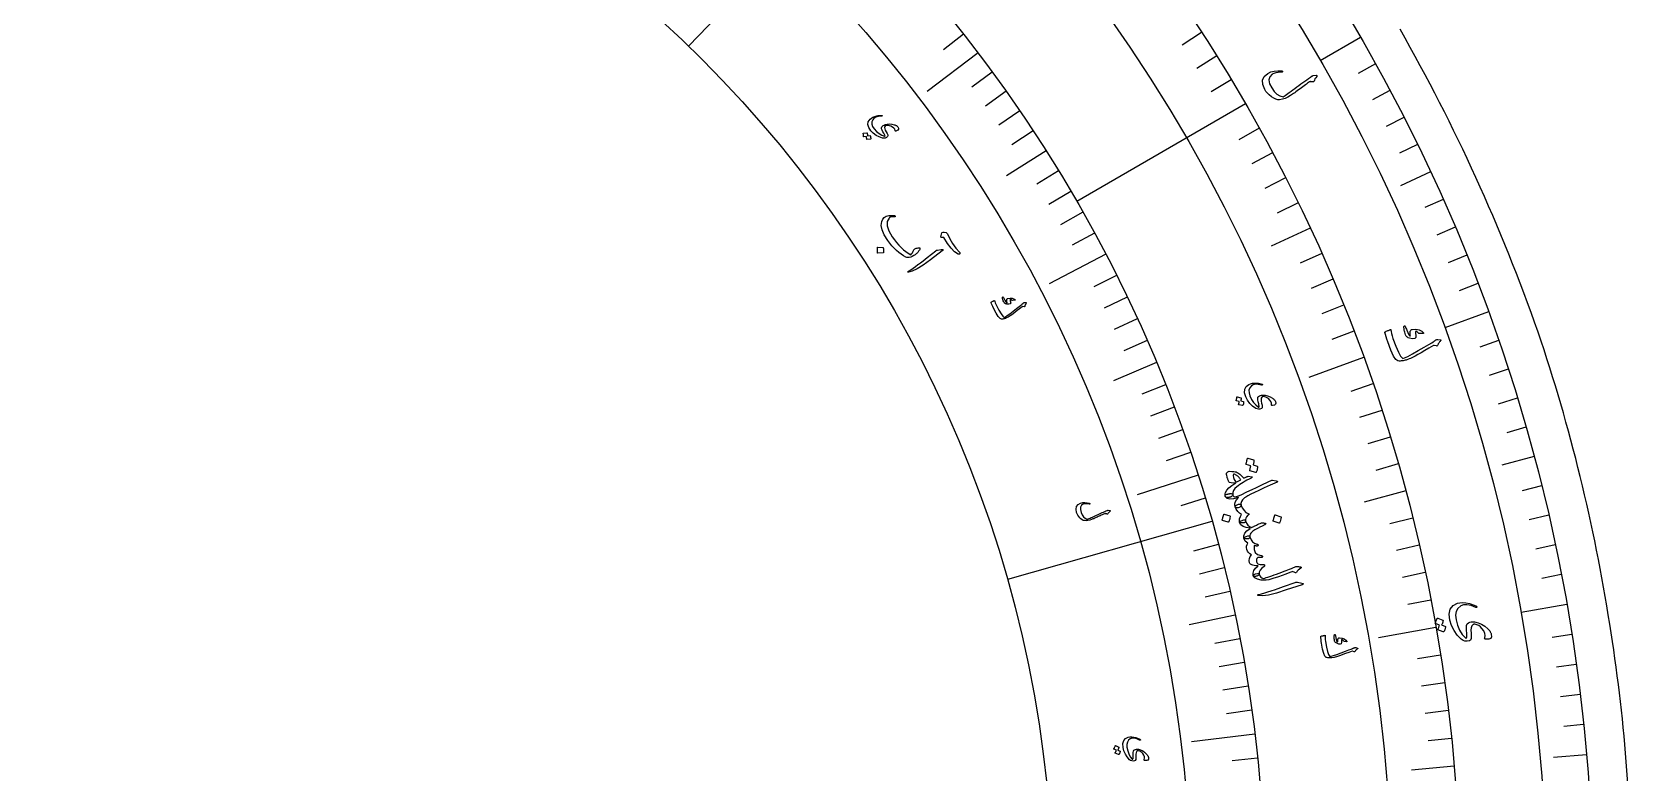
# Model space of a CAD drawing. Header units: millimetres. Extents: x -68 to 68, y -68 to 78.
# Drawn here: x 6.7 to 67.6, y 5.1 to 33.3 of the extents above; entities that cross this region are included whole.
import ezdxf

# ---------------------------------------------------------------- set-up
doc = ezdxf.new("R2010")
doc.units = ezdxf.units.MM
for name, color, linetype in [('CUT_OUTER', 1, 'Continuous'), ('ENGRAVE', 7, 'Continuous'), ('ENGRAVE_FINE', 8, 'Continuous'), ('TEXT', 5, 'Continuous')]:
    doc.layers.add(name, color=color, linetype=linetype)

msp = doc.modelspace()

# ---------------------------------------------------------------- linework, layer by layer
at = {"layer": 'CUT_OUTER'}
for centre, radius, start, end in [((-2.4965, -1.5268), 70.536, 19.361312, 29.6703), ((1.6702, 0.6512), 65.8863, 8.800875, 18.775697), ((5.7894, 0.7518), 61.8025, 359.502762, 9.293012)]:
    msp.add_arc(centre, radius, start, end, dxfattribs=at)
at = {"layer": 'ENGRAVE'}
for points in [[(37.3107, 38.5691), (31.6789, 32.7473)], [(57.2876, 33.075), (55.7531, 32.1891)], [(42.7118, 32.4864), (40.7776, 31.0154)], [(52.9033, 30.5437), (46.4731, 26.8313)], [(45.3033, 28.7625), (43.7988, 27.8073)], [(59.9523, 27.9562), (58.8052, 27.4213)], [(55.3641, 25.8167), (53.8836, 25.1263)], [(47.5762, 24.8228), (45.4218, 23.6987)], [(62.1607, 22.6246), (60.4956, 22.0186)], [(57.4035, 20.8932), (55.3103, 20.1313)], [(49.5119, 20.6938), (47.8677, 20.0066)], [(63.896, 17.1209), (62.6735, 16.7933)], [(51.0939, 16.4036), (48.7802, 15.6608)], [(59.006, 15.8106), (57.4282, 15.3878)], [(51.6243, 14.649), (43.832, 12.4379)], [(52.5052, 11.0845), (50.7616, 10.7165)], [(65.145, 11.4868), (63.4001, 11.1791)], [(60.1594, 10.6077), (57.9658, 10.2209)], [(53.2617, 6.5463), (50.8499, 6.2498)], [(65.8983, 5.7654), (64.6375, 5.655)], [(60.855, 5.3241), (59.2278, 5.1818)]]:
    msp.add_lwpolyline(points, dxfattribs=at)
for radius in [66.15, 66.15, 64.3781, 61.0875, 61.0875, 58.4888, 53.6625, 53.6625, 50.8275, 45.5625, 45.5625]:
    msp.add_circle((0, 0), radius, dxfattribs=at)
at = {"layer": 'ENGRAVE_FINE'}
for points in [[(42.157, 33.2032), (41.3934, 32.6018)], [(51.2323, 33.2706), (50.485, 32.7854)], [(51.8051, 32.3714), (51.0495, 31.8993)], [(43.2546, 31.7601), (42.4711, 31.1848)], [(57.8561, 32.0702), (57.1919, 31.702)], [(52.3622, 31.4624), (51.5985, 31.0035)], [(43.7853, 31.0243), (42.9922, 30.4624)], [(58.407, 31.0555), (57.7365, 30.699)], [(44.3038, 30.2794), (43.5013, 29.7309)], [(58.9401, 30.0315), (58.2635, 29.6867)], [(44.8098, 29.5253), (43.9982, 28.9905)], [(53.4283, 29.6158), (52.649, 29.1838)], [(53.9371, 28.6788), (53.1504, 28.2605)], [(59.4552, 28.9983), (58.7727, 28.6654)], [(45.7839, 27.991), (44.9547, 27.484)], [(54.4294, 27.7331), (53.6355, 27.3286)], [(46.2517, 27.211), (45.414, 26.7182)], [(60.431, 26.9056), (59.7373, 26.5968)], [(46.7065, 26.4229), (45.8605, 25.9443)], [(54.9051, 26.779), (54.1043, 26.3884)], [(47.148, 25.6267), (46.294, 25.1626)], [(60.8914, 25.8469), (60.1924, 25.5502)], [(55.8062, 24.8465), (54.9922, 24.4841)], [(61.3332, 24.7802), (60.6291, 24.4958)], [(47.9909, 24.0113), (47.1216, 23.5764)], [(56.2313, 23.8688), (55.4112, 23.5206)], [(48.3919, 23.1924), (47.5154, 22.7723)], [(61.7563, 23.706), (61.0474, 23.4339)], [(56.6393, 22.8838), (55.8132, 22.55)], [(48.7792, 22.3664), (47.8956, 21.9612)], [(49.1526, 21.5334), (48.2623, 21.1434)], [(57.0301, 21.8918), (56.1983, 21.5725)], [(62.5461, 21.5363), (61.8281, 21.2891)], [(62.9124, 20.4415), (62.1902, 20.2068)], [(49.8571, 19.8478), (48.954, 19.4883)], [(57.7594, 19.8881), (56.9169, 19.5981)], [(50.188, 18.9955), (49.2789, 18.6514)], [(63.2596, 19.3404), (62.5334, 19.1184)], [(58.0977, 18.8771), (57.2503, 18.6017)], [(50.5045, 18.1372), (49.5897, 17.8087)], [(58.4183, 17.8603), (57.5662, 17.5998)], [(63.5875, 18.2334), (62.8575, 18.0241)], [(50.8065, 17.2732), (49.8862, 16.9603)], [(58.7211, 16.838), (57.8646, 16.5924)], [(64.1851, 16.0031), (63.4482, 15.8194)], [(51.3665, 15.5289), (50.4361, 15.2476)], [(59.2729, 14.7784), (58.4084, 14.5629)], [(64.4546, 14.8805), (63.7147, 14.7097)], [(51.8672, 13.7644), (50.9277, 13.5151)], [(59.5218, 13.7417), (58.6537, 13.5413)], [(64.7045, 13.7534), (63.9617, 13.5955)], [(52.095, 12.8753), (51.1514, 12.6421)], [(59.7526, 12.7008), (58.8811, 12.5156)], [(64.9346, 12.622), (64.1892, 12.4771)], [(52.3077, 11.9819), (51.3603, 11.7649)], [(59.9652, 11.656), (59.0905, 11.486)], [(52.6874, 10.1834), (51.7331, 9.9989)], [(65.3356, 10.3481), (64.5856, 10.2293)], [(52.8542, 9.2787), (51.8969, 9.1106)], [(60.3354, 9.5562), (59.4554, 9.4168)], [(65.5062, 9.2063), (64.7542, 9.1006)], [(53.0056, 8.3708), (52.0455, 8.2192)], [(60.493, 8.5017), (59.6107, 8.3777)], [(65.6569, 8.0617), (64.9032, 7.9691)], [(53.1415, 7.4599), (52.1789, 7.3248)], [(60.6322, 7.4447), (59.7478, 7.3361)], [(65.7876, 6.9146), (65.0324, 6.8352)], [(60.7529, 6.3854), (59.8667, 6.2922)], [(53.3663, 5.6302), (52.3997, 5.5282)]]:
    msp.add_lwpolyline(points, dxfattribs=at)
at = {"layer": 'TEXT'}
for points in [[(55.5972, 31.6344), (55.6058, 31.6343), (55.6133, 31.6321), (55.6194, 31.6277), (55.6244, 31.6212), (55.6272, 31.6135), (55.627, 31.6055), (55.6238, 31.5972), (55.6176, 31.5887), (55.5804, 31.5409), (55.5506, 31.4955), (55.5281, 31.4526), (55.513, 31.4121), (55.5067, 31.3991), (55.4959, 31.3903), (55.4806, 31.3858), (55.4609, 31.3855), (55.4506, 31.3866), (55.4407, 31.3876), (55.4313, 31.3885), (55.4223, 31.3893), (55.4138, 31.39), (55.406, 31.3908), (55.3989, 31.3915), (55.3925, 31.3924), (55.3811, 31.3934), (55.369, 31.3919), (55.3562, 31.3878), (55.3427, 31.3813), (55.3075, 31.3579), (55.2694, 31.3319), (55.2285, 31.3032), (55.1847, 31.2718), (55.138, 31.2378), (55.0882, 31.2015), (55.0355, 31.1628), (54.9797, 31.1216), (54.9245, 31.0797), (54.8724, 31.0408), (54.8233, 31.0048), (54.7772, 30.9718), (54.7342, 30.9416), (54.6941, 30.9139), (54.6569, 30.8888), (54.6226, 30.8662), (54.5187, 30.8038), (54.4139, 30.7559), (54.3083, 30.7226), (54.2018, 30.7036), (54.1325, 30.7046), (54.0577, 30.7243), (53.9774, 30.7627), (53.8916, 30.8198), (53.8089, 30.8873), (53.7388, 30.955), (53.6814, 31.023), (53.6368, 31.0913), (53.5586, 31.282), (53.5518, 31.4475), (53.6166, 31.5881), (53.7532, 31.7039), (53.8719, 31.7615), (54.0004, 31.7972), (54.1386, 31.8109), (54.2866, 31.8022), (54.296, 31.8004), (54.3031, 31.797), (54.308, 31.7919), (54.3108, 31.7851), (54.3121, 31.7771), (54.3118, 31.7701), (54.3097, 31.7643), (54.3059, 31.7596), (54.2995, 31.754), (54.2923, 31.7502), (54.2845, 31.7482), (54.2761, 31.7478), (54.1537, 31.7412), (54.0541, 31.7276), (53.9772, 31.707), (53.9231, 31.6796), (53.8313, 31.5787), (53.797, 31.4571), (53.8202, 31.3148), (53.9005, 31.1517), (53.9976, 31.0189), (54.1026, 30.9187), (54.2157, 30.8513), (54.3369, 30.8165), (54.373, 30.8392), (54.4147, 30.8666), (54.4619, 30.8987), (54.5147, 30.9356), (54.5731, 30.9774), (54.6371, 31.0244), (54.7068, 31.0765), (54.7821, 31.1339), (54.8603, 31.1921), (54.9375, 31.2491), (55.0136, 31.3048), (55.0887, 31.3593), (55.1629, 31.4124), (55.2362, 31.4639), (55.3086, 31.5138), (55.3801, 31.5623), (55.4472, 31.612), (55.4556, 31.6162), (55.464, 31.6194), (55.4723, 31.6215), (55.4805, 31.6224)], [(39.5556, 29.5307), (39.5391, 29.5802), (39.5065, 29.6248), (39.4578, 29.6645), (39.393, 29.6991), (39.3439, 29.7151), (39.2946, 29.722), (39.2449, 29.7197), (39.195, 29.7083), (39.1863, 29.7043), (39.1784, 29.6986), (39.1714, 29.6911), (39.1653, 29.6819), (39.1539, 29.643), (39.1587, 29.5958), (39.1797, 29.5405), (39.2168, 29.4769), (39.254, 29.4146), (39.2742, 29.3642), (39.2775, 29.3259), (39.2639, 29.2997), (39.2202, 29.2653), (39.1739, 29.2444), (39.1253, 29.2369), (39.0741, 29.243), (38.9447, 29.2864), (38.8271, 29.3476), (38.7213, 29.4266), (38.627, 29.5234), (38.546, 29.6459), (38.5144, 29.7599), (38.5322, 29.8658), (38.5997, 29.9635), (38.6474, 30.0032), (38.7062, 30.0375), (38.7759, 30.0664), (38.8566, 30.0898), (38.8804, 30.0945), (38.9038, 30.0986), (38.9267, 30.1019), (38.9492, 30.1046), (38.9715, 30.1065), (38.9935, 30.1077), (39.0154, 30.1082), (39.0372, 30.1079), (39.0472, 30.1065), (39.0534, 30.1031), (39.0559, 30.0977), (39.0545, 30.0904), (39.0508, 30.084), (39.0457, 30.0793), (39.0394, 30.0763), (39.0318, 30.0749), (38.9136, 30.0628), (38.8189, 30.0365), (38.7476, 29.996), (38.6997, 29.9414), (38.6675, 29.8603), (38.6654, 29.7763), (38.6933, 29.6893), (38.7512, 29.5993), (38.8428, 29.4972), (38.9397, 29.4161), (39.0421, 29.356), (39.1502, 29.3169), (39.1579, 29.3155), (39.1635, 29.3169), (39.1669, 29.3212), (39.1682, 29.3285), (39.1639, 29.3507), (39.1494, 29.384), (39.1246, 29.4284), (39.0896, 29.4837), (39.0561, 29.5417), (39.0378, 29.5915), (39.0347, 29.633), (39.0468, 29.6665), (39.0694, 29.6949), (39.0973, 29.7191), (39.1304, 29.7393), (39.1688, 29.7553), (39.2525, 29.7761), (39.3391, 29.7825), (39.4287, 29.7744), (39.5213, 29.7517), (39.5445, 29.7446), (39.5658, 29.7369), (39.5853, 29.7284), (39.6029, 29.7192), (39.6187, 29.7094), (39.6326, 29.6993), (39.6447, 29.6887), (39.655, 29.6777), (39.6857, 29.6276), (39.6867, 29.5836), (39.6582, 29.5459), (39.6001, 29.5143), (39.5817, 29.5094), (39.5682, 29.5105), (39.5595, 29.5176), (39.5556, 29.5307)], [(38.5978, 29.3404), (38.6005, 29.3401), (38.603, 29.3387), (38.6053, 29.3362), (38.6075, 29.3327), (38.612, 29.3175), (38.6157, 29.3024), (38.6187, 29.2873), (38.6209, 29.2722), (38.6224, 29.257), (38.6231, 29.2416), (38.623, 29.2259), (38.6221, 29.21), (38.621, 29.2062), (38.619, 29.2034), (38.616, 29.2015), (38.612, 29.2005), (38.4763, 29.1879), (38.4739, 29.1886), (38.4721, 29.1909), (38.471, 29.1948), (38.4706, 29.2005), (38.4708, 29.2048), (38.4707, 29.2114), (38.4701, 29.2202), (38.4692, 29.2313), (38.4678, 29.2449), (38.466, 29.2609), (38.4639, 29.2795), (38.4614, 29.3007), (38.3554, 29.2914), (38.3516, 29.2918), (38.3491, 29.294), (38.3477, 29.2982), (38.3476, 29.3042), (38.3474, 29.3093), (38.347, 29.3174), (38.3464, 29.3283), (38.3454, 29.3421), (38.3441, 29.3588), (38.3423, 29.3788), (38.34, 29.4018), (38.3371, 29.4281), (38.3375, 29.4313), (38.3387, 29.4335), (38.3407, 29.4347), (38.3435, 29.4348), (38.4765, 29.4442), (38.4791, 29.4439), (38.4816, 29.4425), (38.484, 29.44), (38.4862, 29.4365), (38.4905, 29.424), (38.4941, 29.4114), (38.4969, 29.3987), (38.499, 29.3859), (38.5004, 29.373), (38.5011, 29.3602), (38.5013, 29.3473), (38.5008, 29.3345)], [(40.4972, 25.0294), (40.489, 25.0061), (40.4783, 24.9828), (40.4653, 24.9596), (40.4498, 24.9365), (40.4321, 24.9135), (40.4122, 24.8907), (40.3902, 24.8681), (40.3661, 24.8458), (40.3152, 24.8047), (40.2615, 24.7693), (40.2049, 24.7395), (40.1456, 24.7154), (40.0893, 24.6995), (40.0398, 24.6931), (39.9972, 24.6963), (39.9615, 24.709), (39.8697, 24.7625), (39.7794, 24.8235), (39.6906, 24.8918), (39.6033, 24.9676), (39.5176, 25.051), (39.4338, 25.1421), (39.3518, 25.2409), (39.2715, 25.3475), (39.1378, 25.5581), (39.0549, 25.7486), (39.0229, 25.9195), (39.0424, 26.0714), (39.0812, 26.1545), (39.1391, 26.2197), (39.2163, 26.267), (39.3129, 26.2961), (39.3357, 26.2994), (39.3598, 26.3016), (39.385, 26.3027), (39.4116, 26.3027), (39.4393, 26.3017), (39.4683, 26.2995), (39.4986, 26.2963), (39.53, 26.2919), (39.5395, 26.2898), (39.547, 26.286), (39.5526, 26.2805), (39.5561, 26.2733), (39.5574, 26.2678), (39.5568, 26.262), (39.5542, 26.256), (39.5498, 26.2498), (39.5449, 26.245), (39.5392, 26.2421), (39.5325, 26.2409), (39.525, 26.2416), (39.4947, 26.2452), (39.4648, 26.2465), (39.4354, 26.2457), (39.4063, 26.2427), (39.3805, 26.2367), (39.3579, 26.2277), (39.3384, 26.2155), (39.3219, 26.2002), (39.2538, 26.0691), (39.2521, 25.9073), (39.3164, 25.7145), (39.4462, 25.49), (39.5278, 25.3733), (39.611, 25.2655), (39.6957, 25.1665), (39.7821, 25.0763), (39.8702, 24.9948), (39.9602, 24.9219), (40.0522, 24.8575), (40.1461, 24.8017), (40.1813, 24.8345), (40.2145, 24.8803), (40.2457, 24.939), (40.2748, 25.0108), (40.2791, 25.0152), (40.2888, 25.0208), (40.3037, 25.0277), (40.3238, 25.0358), (40.3262, 25.0361), (40.3281, 25.0365), (40.3297, 25.0369), (40.3309, 25.0375), (40.3596, 25.0465), (40.393, 25.0544), (40.4312, 25.0611), (40.4742, 25.0667), (40.4886, 25.0663), (40.4972, 25.0599), (40.5001, 25.0476), (40.4972, 25.0294)], [(42.0058, 24.8993), (42.0173, 24.8834), (42.0224, 24.8679), (42.021, 24.8526), (42.0131, 24.8376), (42.0009, 24.8258), (41.9869, 24.8201), (41.9709, 24.8204), (41.953, 24.8268), (41.8186, 24.918), (41.6827, 25.0536), (41.5448, 25.2334), (41.4045, 25.4573), (41.3814, 25.4555), (41.3603, 25.4549), (41.3411, 25.4556), (41.3239, 25.4574), (41.3113, 25.4604), (41.3029, 25.4652), (41.2988, 25.472), (41.2988, 25.4806), (41.3339, 25.6324), (41.3463, 25.6493), (41.3776, 25.6574), (41.4278, 25.6568), (41.4969, 25.6473), (41.5105, 25.6415), (41.5228, 25.6313), (41.5338, 25.6169), (41.5433, 25.5981), (41.6338, 25.4071), (41.7409, 25.2272), (41.8649, 25.0579), (42.0058, 24.8993)], [(39.0888, 25.0822), (39.0927, 25.0814), (39.0963, 25.079), (39.0995, 25.075), (39.1023, 25.0695), (39.1108, 25.023), (39.1144, 24.9764), (39.1133, 24.9298), (39.1073, 24.8833), (39.1054, 24.8779), (39.1023, 24.8741), (39.0982, 24.872), (39.0931, 24.8716), (38.89, 24.8669), (38.8844, 24.868), (38.8808, 24.8717), (38.8793, 24.878), (38.8798, 24.887), (38.8803, 24.8948), (38.8807, 24.9068), (38.8811, 24.9232), (38.8814, 24.9438), (38.8816, 24.969), (38.8813, 24.999), (38.8807, 25.0337), (38.8797, 25.0733), (38.8802, 25.0789), (38.8819, 25.0826), (38.8847, 25.0845), (38.8888, 25.0845)], [(41.3136, 25.0004), (41.3614, 25.0031), (41.3834, 24.9954), (41.3797, 24.9772), (41.3502, 24.9486), (40.8981, 24.6137), (40.6197, 24.4095), (40.3879, 24.262), (40.2029, 24.171), (40.0648, 24.136), (40.0514, 24.1367), (40.0428, 24.1393), (40.0391, 24.1438), (40.0402, 24.1503), (40.0439, 24.1572), (40.0499, 24.1641), (40.0582, 24.1711), (40.0688, 24.1781), (40.1536, 24.2293), (40.2411, 24.2875), (40.3315, 24.3527), (40.4246, 24.4249), (40.4492, 24.4433), (40.5152, 24.4937), (40.6226, 24.5763), (40.7713, 24.691), (41.0987, 24.9492), (41.1169, 24.9617), (41.1348, 24.9712), (41.1525, 24.9778), (41.1699, 24.9816)], [(44.124, 23.0869), (44.125, 23.0841), (44.1251, 23.0814), (44.1244, 23.0786), (44.1229, 23.0758), (44.121, 23.0742), (44.1188, 23.0729), (44.1163, 23.0718), (44.1134, 23.0709), (44.0268, 23.0621), (44.0178, 23.0618), (44.0103, 23.0625), (44.0044, 23.0643), (44.0001, 23.0672), (43.9863, 23.0818), (43.9723, 23.093), (43.9582, 23.1009), (43.9439, 23.1054), (43.938, 23.1047), (43.9341, 23.0994), (43.9322, 23.0895), (43.9323, 23.075), (43.9337, 23.066), (43.9353, 23.0569), (43.9373, 23.0476), (43.9396, 23.0381), (43.9422, 23.0284), (43.9453, 23.0183), (43.9487, 23.0079), (43.9525, 22.9971), (43.9563, 22.9551), (43.9327, 22.9288), (43.8819, 22.918), (43.8038, 22.9228), (43.7785, 22.9283), (43.7572, 22.9355), (43.7399, 22.9444), (43.7268, 22.955), (43.7157, 22.9684), (43.7035, 22.9886), (43.6901, 23.0154), (43.6755, 23.049), (43.6684, 23.0664), (43.6623, 23.0831), (43.6571, 23.0993), (43.6528, 23.1149), (43.6492, 23.1298), (43.6461, 23.1438), (43.6434, 23.157), (43.6412, 23.1693), (43.6413, 23.1778), (43.643, 23.1846), (43.6461, 23.1898), (43.6508, 23.1935), (43.6565, 23.1955), (43.6616, 23.195), (43.6662, 23.1919), (43.6701, 23.1864), (43.6813, 23.1682), (43.6938, 23.1474), (43.7074, 23.124), (43.7221, 23.0979), (43.7497, 23.0492), (43.7729, 23.0121), (43.792, 22.9867), (43.8069, 22.9728), (43.8097, 22.9715), (43.8124, 22.9714), (43.8151, 22.9726), (43.8178, 22.9751), (43.8191, 22.9773), (43.8197, 22.9804), (43.8196, 22.9845), (43.8188, 22.9895), (43.8076, 23.0338), (43.8037, 23.0527), (43.8023, 23.07), (43.8036, 23.0856), (43.8074, 23.0996), (43.8135, 23.1129), (43.8217, 23.1231), (43.8319, 23.1304), (43.8441, 23.1345), (43.9334, 23.1499), (44.0098, 23.1471), (44.0733, 23.1261), (44.124, 23.0869)], [(44.5487, 22.9569), (44.5382, 22.9417), (44.5286, 22.9265), (44.5199, 22.9114), (44.5122, 22.8963), (44.5055, 22.8811), (44.4997, 22.8659), (44.4951, 22.8505), (44.4914, 22.835), (44.4883, 22.8283), (44.483, 22.8238), (44.4755, 22.8217), (44.4656, 22.8218), (44.4122, 22.8257), (44.4066, 22.8259), (44.402, 22.8257), (44.3984, 22.8251), (44.3958, 22.8242), (44.2975, 22.7452), (44.2082, 22.6746), (44.1279, 22.6124), (44.0568, 22.5586), (43.9947, 22.5132), (43.9419, 22.4765), (43.8982, 22.4484), (43.8637, 22.4289), (43.7972, 22.3949), (43.7756, 22.3853), (43.7533, 22.3767), (43.7304, 22.369), (43.7069, 22.3623), (43.6827, 22.3567), (43.6579, 22.3522), (43.6324, 22.3488), (43.6062, 22.3466), (43.5532, 22.3708), (43.4854, 22.4491), (43.4024, 22.5812), (43.3037, 22.7672), (43.2751, 22.8264), (43.2501, 22.8819), (43.2287, 22.9338), (43.2108, 22.982), (43.2104, 22.9871), (43.2114, 22.9914), (43.2139, 22.995), (43.2179, 22.9979), (43.2379, 23.01), (43.2561, 23.021), (43.2726, 23.0307), (43.2875, 23.0392), (43.3007, 23.0465), (43.3126, 23.0528), (43.3231, 23.058), (43.3322, 23.0621), (43.3375, 23.0642), (43.3412, 23.0639), (43.3434, 23.0613), (43.3439, 23.0563), (43.3511, 23.0199), (43.3656, 22.9757), (43.3873, 22.9238), (43.4163, 22.8641), (43.5084, 22.6887), (43.5882, 22.5556), (43.6561, 22.4648), (43.7125, 22.4165), (43.7538, 22.4377), (43.8245, 22.4846), (43.9246, 22.5572), (44.0541, 22.6555), (44.1831, 22.7552), (44.2804, 22.8313), (44.346, 22.8834), (44.3799, 22.9117), (44.389, 22.9198), (44.3976, 22.9274), (44.4055, 22.9344), (44.4129, 22.9409), (44.4195, 22.9469), (44.4255, 22.9522), (44.4306, 22.957), (44.435, 22.9611), (44.445, 22.9693), (44.4556, 22.9752), (44.4667, 22.9788), (44.4784, 22.98), (44.5434, 22.9804), (44.548, 22.9801), (44.5515, 22.9789), (44.5539, 22.977), (44.5552, 22.9743), (44.5551, 22.9701), (44.554, 22.9658), (44.5518, 22.9614), (44.5487, 22.9569)], [(60.3348, 21.5259), (60.3149, 21.5039), (60.2964, 21.4818), (60.2795, 21.4595), (60.2641, 21.4372), (60.2502, 21.4146), (60.2379, 21.3915), (60.2273, 21.3681), (60.2182, 21.3443), (60.2119, 21.3341), (60.2025, 21.3282), (60.1901, 21.3264), (60.1745, 21.3288), (60.0906, 21.3465), (60.0817, 21.3479), (60.0743, 21.3486), (60.0685, 21.3485), (60.0643, 21.3477), (59.8916, 21.2431), (59.7349, 21.1501), (59.5944, 21.0685), (59.4701, 20.9983), (59.3621, 20.9397), (59.2704, 20.8927), (59.1952, 20.8575), (59.1363, 20.8338), (59.0236, 20.7941), (58.9872, 20.7835), (58.95, 20.7746), (58.9121, 20.7674), (58.8734, 20.7618), (58.8339, 20.758), (58.7936, 20.7562), (58.7524, 20.7563), (58.7104, 20.7584), (58.6316, 20.8079), (58.5407, 20.9462), (58.4371, 21.1731), (58.3199, 21.4882), (58.2869, 21.588), (58.2588, 21.6812), (58.2356, 21.7678), (58.2173, 21.8479), (58.2177, 21.856), (58.2203, 21.8626), (58.225, 21.8678), (58.2319, 21.8715), (58.2661, 21.8867), (58.2973, 21.9003), (58.3255, 21.9123), (58.3508, 21.9227), (58.3733, 21.9315), (58.3935, 21.939), (58.4112, 21.9451), (58.4265, 21.9498), (58.4353, 21.952), (58.4412, 21.9508), (58.444, 21.9462), (58.4439, 21.9382), (58.4478, 21.8789), (58.4615, 21.8059), (58.4852, 21.7191), (58.5188, 21.6185), (58.6279, 21.3212), (58.7263, 21.0933), (58.8148, 20.935), (58.8939, 20.8465), (58.9639, 20.8714), (59.086, 20.9306), (59.2602, 21.0244), (59.4865, 21.1528), (59.7122, 21.2836), (59.8826, 21.3836), (59.9976, 21.4525), (60.0574, 21.4903), (60.0736, 21.5012), (60.0887, 21.5114), (60.1028, 21.5209), (60.1159, 21.5297), (60.1277, 21.5377), (60.1382, 21.5449), (60.1474, 21.5514), (60.1553, 21.557), (60.1729, 21.5679), (60.1909, 21.5751), (60.2093, 21.5784), (60.2281, 21.5778), (60.3314, 21.5644), (60.3386, 21.5629), (60.3439, 21.5603), (60.3472, 21.5567), (60.3487, 21.5521), (60.3477, 21.5454), (60.345, 21.5388), (60.3407, 21.5323), (60.3348, 21.5259)], [(59.688, 21.8234), (59.689, 21.8189), (59.6887, 21.8145), (59.687, 21.8102), (59.6839, 21.8061), (59.6806, 21.804), (59.6769, 21.8023), (59.6726, 21.801), (59.6679, 21.8003), (59.5287, 21.8046), (59.5142, 21.8061), (59.5024, 21.8088), (59.4935, 21.8129), (59.4873, 21.8184), (59.4684, 21.8445), (59.4486, 21.8653), (59.4278, 21.8808), (59.406, 21.891), (59.3965, 21.8911), (59.3892, 21.8835), (59.3842, 21.8682), (59.3813, 21.8451), (59.3816, 21.8306), (59.3824, 21.8157), (59.3836, 21.8004), (59.3852, 21.7849), (59.3874, 21.7689), (59.3901, 21.7522), (59.3933, 21.735), (59.3971, 21.7171), (59.3943, 21.6495), (59.3515, 21.6126), (59.2686, 21.6063), (59.1457, 21.6304), (59.1067, 21.6445), (59.0744, 21.6604), (59.0489, 21.6781), (59.0302, 21.6977), (59.0155, 21.7213), (59.0003, 21.7559), (58.9847, 21.8013), (58.9685, 21.8577), (58.9608, 21.8867), (58.9545, 21.9146), (58.9496, 21.9414), (58.9461, 21.967), (58.9435, 21.9914), (58.9415, 22.0143), (58.9399, 22.0358), (58.9389, 22.0559), (58.9409, 22.0693), (58.945, 22.0798), (58.951, 22.0874), (58.9592, 22.0923), (58.9687, 22.0942), (58.9767, 22.0923), (58.9833, 22.0866), (58.9883, 22.077), (59.0024, 22.0458), (59.0179, 22.0101), (59.0346, 21.97), (59.0526, 21.9255), (59.0861, 21.8425), (59.1154, 21.7787), (59.1403, 21.7343), (59.161, 21.7092), (59.1651, 21.7064), (59.1695, 21.7057), (59.174, 21.7071), (59.1788, 21.7105), (59.1813, 21.7137), (59.1829, 21.7185), (59.1836, 21.725), (59.1834, 21.7331), (59.1749, 21.8058), (59.1726, 21.8367), (59.174, 21.8645), (59.1793, 21.889), (59.1883, 21.9103), (59.2007, 21.9302), (59.2158, 21.9448), (59.2335, 21.9541), (59.2538, 21.9582), (59.3986, 21.9639), (59.5193, 21.9433), (59.6158, 21.8965), (59.688, 21.8234)], [(53.891, 19.0975), (53.8899, 19.1549), (53.8702, 19.2124), (53.8319, 19.27), (53.7751, 19.3275), (53.7288, 19.3603), (53.6792, 19.3835), (53.6263, 19.3973), (53.5701, 19.4016), (53.5597, 19.4003), (53.5495, 19.3968), (53.5397, 19.3913), (53.5303, 19.3836), (53.5056, 19.3464), (53.4953, 19.2954), (53.4993, 19.2304), (53.5176, 19.1515), (53.5363, 19.0738), (53.5411, 19.0143), (53.5321, 18.973), (53.5093, 18.9499), (53.4521, 18.928), (53.3968, 18.9211), (53.3432, 18.9291), (53.2914, 18.9521), (53.1696, 19.04), (53.066, 19.1427), (52.9805, 19.2603), (52.9131, 19.3928), (52.868, 19.548), (52.872, 19.6782), (52.9253, 19.7836), (53.028, 19.8642), (53.0912, 19.8904), (53.1641, 19.9072), (53.2468, 19.9147), (53.3392, 19.9129), (53.3658, 19.9101), (53.3916, 19.9067), (53.4168, 19.9027), (53.4413, 19.8982), (53.4653, 19.8929), (53.4889, 19.887), (53.512, 19.8803), (53.5348, 19.8729), (53.5448, 19.8681), (53.5503, 19.8625), (53.5511, 19.8561), (53.5473, 19.8489), (53.5413, 19.8434), (53.5344, 19.8401), (53.5268, 19.839), (53.5184, 19.84), (53.3903, 19.866), (53.2821, 19.8692), (53.194, 19.85), (53.1259, 19.8083), (53.0656, 19.7336), (53.036, 19.6461), (53.0369, 19.5456), (53.0683, 19.432), (53.1312, 19.2948), (53.2066, 19.178), (53.2946, 19.0814), (53.3954, 19.005), (53.4031, 19.001), (53.4094, 19.0007), (53.4144, 19.0042), (53.4181, 19.0113), (53.4208, 19.0361), (53.4164, 19.0758), (53.4049, 19.1305), (53.3862, 19.2001), (53.3698, 19.272), (53.3668, 19.3302), (53.3771, 19.3749), (53.4008, 19.4061), (53.4338, 19.4285), (53.471, 19.4449), (53.5124, 19.4553), (53.558, 19.4596), (53.6526, 19.4542), (53.7457, 19.4326), (53.8372, 19.3949), (53.927, 19.3409), (53.9491, 19.3259), (53.969, 19.3108), (53.9867, 19.2955), (54.0022, 19.2801), (54.0156, 19.2647), (54.0269, 19.2495), (54.0362, 19.2345), (54.0434, 19.2196), (54.0593, 19.1569), (54.046, 19.1104), (54.0038, 19.0801), (53.9324, 19.0658), (53.9116, 19.0667), (53.8977, 19.0723), (53.8908, 19.0825), (53.891, 19.0975)], [(52.8227, 19.2101), (52.8254, 19.2088), (52.8276, 19.2066), (52.8292, 19.2032), (52.8304, 19.1988), (52.8301, 19.1814), (52.8291, 19.1642), (52.8273, 19.1474), (52.8247, 19.1308), (52.8213, 19.1144), (52.817, 19.0979), (52.8118, 19.0815), (52.8057, 19.0651), (52.8033, 19.0615), (52.8003, 19.0592), (52.7965, 19.0581), (52.7921, 19.0584), (52.6453, 19.0895), (52.643, 19.0909), (52.6419, 19.0939), (52.6421, 19.0985), (52.6434, 19.1046), (52.6451, 19.109), (52.6471, 19.116), (52.6494, 19.1254), (52.652, 19.1375), (52.655, 19.1521), (52.6584, 19.1696), (52.6622, 19.1898), (52.6665, 19.2129), (52.5521, 19.2377), (52.5482, 19.2394), (52.5463, 19.2426), (52.5462, 19.2474), (52.548, 19.2538), (52.5495, 19.2593), (52.5517, 19.2679), (52.5546, 19.2795), (52.5581, 19.2943), (52.5622, 19.3124), (52.5668, 19.3339), (52.5719, 19.3589), (52.5774, 19.3874), (52.5789, 19.3907), (52.5809, 19.3927), (52.5833, 19.3932), (52.5863, 19.3925), (52.7291, 19.3588), (52.7318, 19.3576), (52.7339, 19.3553), (52.7356, 19.352), (52.7368, 19.3476), (52.7373, 19.333), (52.7369, 19.3186), (52.7357, 19.3043), (52.7337, 19.2902), (52.731, 19.2762), (52.7276, 19.2624), (52.7235, 19.2489), (52.7189, 19.2355)], [(53.3489, 16.7515), (53.353, 16.7494), (53.3562, 16.7456), (53.3586, 16.7401), (53.3601, 16.733), (53.3587, 16.7055), (53.3562, 16.6785), (53.3524, 16.6519), (53.3475, 16.6259), (53.3412, 16.6001), (53.3336, 16.5745), (53.3246, 16.5489), (53.3142, 16.5235), (53.3103, 16.518), (53.3054, 16.5146), (53.2995, 16.5133), (53.2927, 16.5141), (53.0673, 16.5755), (53.0638, 16.578), (53.0623, 16.5829), (53.0628, 16.59), (53.0653, 16.5995), (53.0681, 16.6064), (53.0716, 16.6172), (53.0757, 16.632), (53.0804, 16.6508), (53.0859, 16.6737), (53.0921, 16.7011), (53.0992, 16.7328), (53.1071, 16.7689), (52.9314, 16.8174), (52.9255, 16.8203), (52.9227, 16.8256), (52.9228, 16.8331), (52.9259, 16.843), (52.9286, 16.8516), (52.9325, 16.865), (52.9376, 16.8832), (52.9438, 16.9063), (52.9511, 16.9345), (52.9594, 16.9682), (52.9686, 17.0073), (52.9788, 17.0519), (52.9812, 17.057), (52.9844, 17.0599), (52.9882, 17.0606), (52.9928, 17.0592), (53.2121, 16.9947), (53.2162, 16.9925), (53.2194, 16.9888), (53.2218, 16.9833), (53.2234, 16.9763), (53.2234, 16.9532), (53.2221, 16.9304), (53.2194, 16.9079), (53.2155, 16.8856), (53.2105, 16.8637), (53.2045, 16.8422), (53.1975, 16.8211), (53.1895, 16.8004)], [(52.5685, 15.9681), (52.4913, 15.8985), (52.4404, 15.8256), (52.4158, 15.7494), (52.4176, 15.6697), (52.4171, 15.6476), (52.4073, 15.6271), (52.3883, 15.6082), (52.36, 15.5909), (52.3443, 15.5839), (52.3282, 15.5774), (52.3115, 15.5714), (52.2944, 15.566), (52.2768, 15.5614), (52.2589, 15.5581), (52.2406, 15.556), (52.2219, 15.5551), (52.1906, 15.5558), (52.1664, 15.5599), (52.1493, 15.5675), (52.1392, 15.5785), (52.127, 15.6194), (52.1226, 15.6609), (52.1261, 15.7032), (52.1375, 15.7462), (52.189, 15.8384), (52.2719, 15.9303), (52.3863, 16.022), (52.5322, 16.1136), (52.4307, 16.1087), (52.3528, 16.1151), (52.2986, 16.1327), (52.268, 16.1616), (52.2587, 16.1795), (52.2497, 16.1986), (52.241, 16.2191), (52.2326, 16.2407), (52.2244, 16.2639), (52.2164, 16.2885), (52.2085, 16.3148), (52.2008, 16.3426), (52.1884, 16.3942), (52.1814, 16.4348), (52.1799, 16.4643), (52.1839, 16.4828), (52.2021, 16.5167), (52.224, 16.5406), (52.2498, 16.5547), (52.2794, 16.5589), (52.377, 16.5554), (52.4535, 16.5496), (52.5091, 16.5416), (52.5436, 16.5312), (52.5799, 16.5138), (52.6166, 16.4931), (52.6537, 16.4691), (52.6911, 16.4417), (52.7288, 16.411), (52.7669, 16.377), (52.8052, 16.3396), (52.8439, 16.2989), (52.9383, 16.3443), (52.9499, 16.3492), (52.9606, 16.3536), (52.9704, 16.3575), (52.9793, 16.3611), (52.9874, 16.3638), (52.9949, 16.3655), (53.0016, 16.3662), (53.0077, 16.3657), (53.1394, 16.3517), (53.158, 16.3463), (53.1606, 16.3357), (53.1472, 16.3198), (53.1178, 16.2986), (53.0371, 16.2581), (52.9598, 16.2172), (52.8861, 16.1758), (52.8159, 16.1341), (52.7491, 16.0922), (52.6856, 16.0506), (52.6254, 16.0093), (52.5685, 15.9681)], [(52.7228, 16.2344), (52.7121, 16.2504), (52.7006, 16.2669), (52.6882, 16.2837), (52.6751, 16.301), (52.6607, 16.3184), (52.6447, 16.3357), (52.627, 16.3527), (52.6077, 16.3696), (52.5885, 16.386), (52.5688, 16.4008), (52.5485, 16.4141), (52.5277, 16.4259), (52.5064, 16.436), (52.4846, 16.4443), (52.4624, 16.4507), (52.4398, 16.4553), (52.4319, 16.3911), (52.4425, 16.3229), (52.4715, 16.2507), (52.519, 16.1743), (52.5321, 16.1642), (52.5499, 16.1595), (52.5726, 16.1604), (52.5999, 16.1668)], [(52.3041, 15.7054), (52.3509, 15.7061), (52.3854, 15.7003), (52.4076, 15.6882), (52.4176, 15.6697), (52.4236, 15.6422), (52.4315, 15.6209), (52.4412, 15.6058), (52.4527, 15.597), (52.4972, 15.5891), (52.5587, 15.5976), (52.6372, 15.6226), (52.7329, 15.6641), (52.9539, 15.7695), (53.1507, 15.8634), (53.3232, 15.9456), (53.4715, 16.0162), (53.5954, 16.0752), (53.6951, 16.1228), (53.7706, 16.1588), (53.8217, 16.1832), (53.8561, 16.1977), (53.8854, 16.2078), (53.9095, 16.2137), (53.9284, 16.2153), (54.0742, 16.1982), (54.1103, 16.1854), (54.1272, 16.1725), (54.1249, 16.1593), (54.1034, 16.146), (53.8417, 16.0291), (53.6108, 15.9242), (53.4106, 15.8312), (53.2412, 15.7498), (53.1024, 15.6805), (52.9939, 15.6232), (52.9158, 15.5781), (52.868, 15.5449), (52.7946, 15.4733), (52.7474, 15.4038), (52.7266, 15.3364), (52.732, 15.271), (52.7335, 15.2503), (52.7256, 15.2303), (52.7085, 15.2109), (52.682, 15.1922), (52.6562, 15.1792), (52.6295, 15.171), (52.6016, 15.1675), (52.5728, 15.1687), (52.5477, 15.174), (52.5285, 15.182), (52.5153, 15.1927), (52.508, 15.2062), (52.4962, 15.2967), (52.5137, 15.3858), (52.5605, 15.4736), (52.6366, 15.5602), (52.4482, 15.5111), (52.3024, 15.4982), (52.1991, 15.5215), (52.1385, 15.5809), (52.1308, 15.5987), (52.127, 15.6149), (52.127, 15.6295), (52.1308, 15.6427), (52.1396, 15.6569), (52.1534, 15.6688), (52.1723, 15.6787), (52.1962, 15.6864), (52.2101, 15.6892), (52.2239, 15.692), (52.2375, 15.6948), (52.251, 15.6975), (52.2644, 15.7), (52.2777, 15.7022), (52.2909, 15.704), (52.3041, 15.7054)], [(47.7379, 15.0632), (47.7431, 15.062), (47.7474, 15.0597), (47.7505, 15.0562), (47.7527, 15.0516), (47.7534, 15.0466), (47.7522, 15.0417), (47.7492, 15.0371), (47.7443, 15.0327), (47.7153, 15.0084), (47.6911, 14.9847), (47.6717, 14.9615), (47.6572, 14.9388), (47.6516, 14.9317), (47.6439, 14.9277), (47.6339, 14.9269), (47.6218, 14.9293), (47.6157, 14.9313), (47.6098, 14.9332), (47.6041, 14.935), (47.5987, 14.9367), (47.5936, 14.9382), (47.589, 14.9397), (47.5848, 14.9411), (47.5809, 14.9424), (47.5741, 14.9445), (47.5665, 14.9452), (47.5582, 14.9444), (47.5491, 14.9421), (47.5245, 14.9325), (47.4978, 14.9216), (47.469, 14.9094), (47.4382, 14.896), (47.4052, 14.8814), (47.37, 14.8657), (47.3327, 14.8489), (47.2932, 14.8311), (47.254, 14.8127), (47.217, 14.7958), (47.1823, 14.7802), (47.1498, 14.7661), (47.1195, 14.7533), (47.0914, 14.7416), (47.0654, 14.7311), (47.0415, 14.7218), (46.9698, 14.6973), (46.8995, 14.6818), (46.8306, 14.6752), (46.7631, 14.6776), (46.7208, 14.6873), (46.6776, 14.7092), (46.6336, 14.7433), (46.5887, 14.7895), (46.547, 14.8417), (46.5131, 14.8925), (46.487, 14.9417), (46.4687, 14.9894), (46.4462, 15.1165), (46.4639, 15.2186), (46.5222, 15.2959), (46.621, 15.3485), (46.7012, 15.3678), (46.7844, 15.3725), (46.8706, 15.3625), (46.9598, 15.3376), (46.9653, 15.3352), (46.9692, 15.3322), (46.9715, 15.3284), (46.9723, 15.3239), (46.9721, 15.3188), (46.9709, 15.3146), (46.9689, 15.3113), (46.9659, 15.309), (46.9613, 15.3064), (46.9564, 15.3051), (46.9514, 15.3048), (46.9462, 15.3057), (46.8705, 15.3179), (46.8079, 15.3228), (46.7582, 15.3205), (46.7215, 15.311), (46.652, 15.2615), (46.615, 15.1918), (46.6103, 15.1018), (46.6378, 14.9914), (46.6796, 14.8973), (46.7306, 14.8222), (46.7908, 14.7661), (46.8604, 14.7289), (46.8854, 14.738), (46.9145, 14.7493), (46.9476, 14.7627), (46.9846, 14.7783), (47.0258, 14.7962), (47.0711, 14.8165), (47.1205, 14.8393), (47.1741, 14.8644), (47.2295, 14.8897), (47.2842, 14.9144), (47.338, 14.9384), (47.3911, 14.9618), (47.4433, 14.9845), (47.4949, 15.0063), (47.5457, 15.0274), (47.5958, 15.0475), (47.6433, 15.0691), (47.649, 15.0706), (47.6545, 15.0714), (47.6599, 15.0716), (47.665, 15.0711)], [(52.903, 14.668), (52.902, 14.6465), (52.8993, 14.6302), (52.8948, 14.6191), (52.8886, 14.6132), (52.8778, 14.6082), (52.8643, 14.6038), (52.8479, 14.5999), (52.8286, 14.5966), (52.7659, 14.5895), (52.7199, 14.5886), (52.6907, 14.594), (52.6782, 14.6057), (52.6692, 14.6752), (52.6791, 14.7499), (52.7079, 14.8301), (52.7555, 14.9158), (52.6765, 14.9623), (52.6089, 15.0266), (52.5525, 15.1087), (52.5073, 15.2086), (52.5064, 15.2206), (52.5108, 15.2317), (52.5204, 15.242), (52.5354, 15.2515), (52.6341, 15.3017), (52.6452, 15.3072), (52.658, 15.31), (52.6727, 15.3099), (52.6892, 15.307), (52.7028, 15.302), (52.7144, 15.2948), (52.7239, 15.2853), (52.7313, 15.2735), (52.7861, 15.1537), (52.8492, 15.0604), (52.9207, 14.9934), (53.0008, 14.9529), (53.0115, 14.9485), (53.02, 14.9422), (53.0264, 14.9339), (53.0306, 14.9237), (53.032, 14.9134), (53.0297, 14.9053), (53.0239, 14.8991), (53.0145, 14.8949), (53.0052, 14.892), (52.9974, 14.8888), (52.9909, 14.8853), (52.9859, 14.8815), (52.9473, 14.8256), (52.9206, 14.7713), (52.9058, 14.7188), (52.903, 14.668)], [(52.3068, 14.8553), (52.3108, 14.8531), (52.3138, 14.8493), (52.316, 14.844), (52.3173, 14.8371), (52.3112, 14.7837), (52.2999, 14.7319), (52.2834, 14.6817), (52.2617, 14.6331), (52.2578, 14.6279), (52.2533, 14.6248), (52.2482, 14.6238), (52.2425, 14.6251), (52.0205, 14.6869), (52.0148, 14.6899), (52.0122, 14.6951), (52.0126, 14.7025), (52.0161, 14.712), (52.0192, 14.7203), (52.0236, 14.7333), (52.0293, 14.7509), (52.0365, 14.7733), (52.0449, 14.8006), (52.0544, 14.8332), (52.0652, 14.8712), (52.077, 14.9144), (52.0794, 14.9204), (52.0824, 14.9239), (52.0862, 14.925), (52.0906, 14.9236)], [(53.5081, 14.5978), (53.5194, 14.6002), (53.5363, 14.6001), (53.559, 14.5975), (53.5875, 14.5924), (53.6148, 14.5862), (53.6369, 14.5808), (53.6537, 14.5764), (53.6652, 14.573), (53.6762, 14.5634), (53.6773, 14.5532), (53.6685, 14.5424), (53.6498, 14.5309), (53.6368, 14.5242), (53.6213, 14.5161), (53.6033, 14.5064), (53.583, 14.4952), (53.5602, 14.4829), (53.5351, 14.4698), (53.5078, 14.4559), (53.4781, 14.4412), (53.3554, 14.3763), (53.258, 14.3221), (53.1859, 14.2784), (53.1391, 14.2453), (53.1012, 14.2047), (53.0766, 14.1604), (53.0654, 14.1123), (53.0676, 14.0605), (53.0685, 14.0458), (53.0658, 14.032), (53.0594, 14.0194), (53.0494, 14.0077), (53.0353, 13.9966), (53.0183, 13.9888), (52.9984, 13.9842), (52.9756, 13.9829), (52.92, 13.9805), (52.8792, 13.9827), (52.8533, 13.9895), (52.8422, 14.0008), (52.8378, 14.1051), (52.876, 14.2034), (52.957, 14.2957), (53.0807, 14.3821), (53.0849, 14.3858), (53.0864, 14.3883), (53.0852, 14.3898), (53.0812, 14.3903), (52.9324, 14.4143), (52.8156, 14.4582), (52.7309, 14.522), (52.6782, 14.6057), (52.6763, 14.6163), (52.6792, 14.6266), (52.6868, 14.6366), (52.6993, 14.6462), (52.718, 14.6569), (52.7419, 14.6694), (52.771, 14.6837), (52.8054, 14.6997), (52.8401, 14.7108), (52.868, 14.7091), (52.8889, 14.6949), (52.903, 14.668), (52.9417, 14.5758), (52.9933, 14.5035), (53.0578, 14.451), (53.1353, 14.4183), (53.1437, 14.4196), (53.16, 14.4264), (53.1842, 14.4386), (53.2163, 14.4564), (53.2361, 14.4674), (53.2608, 14.4803), (53.2904, 14.495), (53.3248, 14.5115), (53.3639, 14.5299), (53.4075, 14.5505), (53.4556, 14.5731), (53.5081, 14.5978)], [(54.2493, 14.8247), (54.2533, 14.8223), (54.2564, 14.8184), (54.2586, 14.8128), (54.2598, 14.8056), (54.2536, 14.7507), (54.2422, 14.6975), (54.2256, 14.646), (54.2038, 14.5962), (54.1999, 14.5909), (54.1954, 14.5878), (54.1902, 14.5869), (54.1845, 14.5883), (53.9621, 14.6563), (53.9564, 14.6595), (53.9537, 14.6649), (53.9542, 14.6725), (53.9577, 14.6823), (53.9608, 14.6908), (53.9652, 14.7041), (53.971, 14.7222), (53.9782, 14.7451), (53.9867, 14.7732), (53.9963, 14.8067), (54.0071, 14.8456), (54.0191, 14.89), (54.0214, 14.8961), (54.0245, 14.8997), (54.0282, 14.9007), (54.0326, 14.8992)], [(53.3319, 13.7878), (53.3475, 13.7835), (53.3605, 13.7779), (53.3709, 13.7708), (53.3786, 13.7624), (53.3831, 13.7533), (53.384, 13.7438), (53.3813, 13.7341), (53.375, 13.7241), (53.3653, 13.7158), (53.3524, 13.7109), (53.3361, 13.7096), (53.3167, 13.7118), (53.3065, 13.7144), (53.296, 13.7168), (53.2852, 13.7189), (53.2742, 13.7209), (53.263, 13.7229), (53.2516, 13.7254), (53.2402, 13.7284), (53.2286, 13.7318), (53.2286, 13.5827), (53.2735, 13.4694), (53.3637, 13.3917), (53.4994, 13.3495), (53.5149, 13.3452), (53.5278, 13.3399), (53.5379, 13.3335), (53.5452, 13.3262), (53.5498, 13.317), (53.5512, 13.3076), (53.5492, 13.2981), (53.5439, 13.2885), (53.5356, 13.2802), (53.5246, 13.275), (53.5108, 13.2727), (53.4942, 13.2735), (53.4538, 13.2771), (53.4204, 13.2778), (53.3941, 13.2756), (53.3748, 13.2705), (53.3495, 13.255), (53.3319, 13.2312), (53.322, 13.199), (53.3198, 13.1584), (53.3249, 13.1161), (53.3361, 13.0814), (53.3535, 13.0541), (53.377, 13.0342), (53.4109, 13.0202), (53.4595, 13.0105), (53.5227, 13.0049), (53.6005, 13.0034), (53.61, 13.0028), (53.6178, 12.9983), (53.6237, 12.9901), (53.628, 12.9781), (53.6298, 12.9652), (53.6284, 12.9542), (53.624, 12.9451), (53.6164, 12.938), (53.5247, 12.864), (53.4622, 12.7892), (53.4288, 12.7135), (53.4245, 12.6369), (53.4218, 12.6205), (53.4107, 12.6052), (53.3915, 12.5909), (53.364, 12.5776), (53.3337, 12.5657), (53.3054, 12.5579), (53.2792, 12.5542), (53.255, 12.5546), (53.2321, 12.5577), (53.2149, 12.5636), (53.2034, 12.5721), (53.1976, 12.5833), (53.1905, 12.6826), (53.2177, 12.7756), (53.2792, 12.8626), (53.3751, 12.9435), (53.3801, 12.9475), (53.3813, 12.9509), (53.3786, 12.9538), (53.3721, 12.956), (53.2948, 12.9618), (53.2308, 12.9694), (53.18, 12.9788), (53.1424, 12.9902), (53.1138, 13.0055), (53.0906, 13.0245), (53.0729, 13.047), (53.0606, 13.0733), (53.0456, 13.1577), (53.0517, 13.2358), (53.079, 13.3077), (53.1274, 13.3734), (53.0639, 13.4121), (53.0133, 13.4599), (52.9757, 13.517), (52.9511, 13.5833), (52.9404, 13.6503), (52.944, 13.7121), (52.9619, 13.7687), (52.9942, 13.8201), (52.9385, 13.8583), (52.8947, 13.9011), (52.8626, 13.9486), (52.8422, 14.0008), (52.8471, 14.0249), (52.8741, 14.0498), (52.9234, 14.0757), (52.9948, 14.1026), (53.0179, 14.1059), (53.0377, 14.1), (53.0543, 14.0849), (53.0676, 14.0605), (53.1152, 13.9527), (53.175, 13.8713), (53.2472, 13.8163), (53.3319, 13.7878)], [(54.8709, 12.9382), (54.9162, 12.9305), (54.952, 12.9247), (54.9784, 12.9206), (54.9954, 12.9185), (55.0064, 12.9163), (55.0148, 12.9122), (55.0208, 12.906), (55.0242, 12.898), (55.0248, 12.8881), (55.0219, 12.879), (55.0155, 12.8709), (55.0056, 12.8636), (54.9565, 12.8295), (54.9138, 12.7925), (54.8773, 12.7526), (54.8472, 12.7098), (54.8372, 12.6975), (54.8241, 12.6915), (54.8079, 12.692), (54.7885, 12.6989), (54.6971, 12.7373), (54.663, 12.7253), (54.6295, 12.7134), (54.5967, 12.7017), (54.5644, 12.6902), (54.5328, 12.6788), (54.5019, 12.6675), (54.4715, 12.6564), (54.4418, 12.6455), (54.1667, 12.5445), (53.9501, 12.4718), (53.7922, 12.4272), (53.693, 12.4104), (53.5045, 12.4169), (53.3591, 12.4482), (53.2566, 12.5044), (53.197, 12.5858), (53.1964, 12.5883), (53.1958, 12.5908), (53.1952, 12.5933), (53.1946, 12.5958), (53.2053, 12.614), (53.2355, 12.6312), (53.2852, 12.6475), (53.3545, 12.6627), (53.3806, 12.6664), (53.4009, 12.6638), (53.4153, 12.6548), (53.4239, 12.6394), (53.4517, 12.5787), (53.4874, 12.5311), (53.5309, 12.4965), (53.5823, 12.475), (53.6346, 12.4895), (53.6938, 12.5073), (53.7599, 12.5286), (53.8328, 12.5533), (53.9122, 12.5813), (53.9979, 12.6123), (54.09, 12.6462), (54.1882, 12.6832), (54.285, 12.7188), (54.3719, 12.7512), (54.449, 12.7802), (54.5161, 12.8059), (54.5735, 12.828), (54.6211, 12.8461), (54.659, 12.8603), (54.6872, 12.8705), (54.8249, 12.9301), (54.8389, 12.9343), (54.8513, 12.937), (54.8619, 12.9383), (54.8709, 12.9382)], [(55.0433, 12.3037), (55.0956, 12.2894), (55.1165, 12.2731), (55.1059, 12.255), (55.0639, 12.2349), (54.4572, 12.0384), (54.0844, 11.9195), (53.7822, 11.8448), (53.5506, 11.8137), (53.3896, 11.8261), (53.3754, 11.8316), (53.3672, 11.8375), (53.3648, 11.8438), (53.3683, 11.8503), (53.3748, 11.8563), (53.3837, 11.8616), (53.3951, 11.8661), (53.4091, 11.8699), (53.5186, 11.8942), (53.6337, 11.9251), (53.7543, 11.9625), (53.8804, 12.0065), (53.9135, 12.0174), (54.0026, 12.0477), (54.1478, 12.0976), (54.3489, 12.1672), (54.7939, 12.3263), (54.8179, 12.3331), (54.8406, 12.3368), (54.8621, 12.3376), (54.8822, 12.3353)], [(60.5181, 10.6491), (60.5216, 10.6467), (60.5241, 10.6429), (60.5256, 10.6377), (60.5262, 10.6311), (60.5214, 10.6063), (60.5156, 10.5821), (60.5087, 10.5585), (60.5008, 10.5355), (60.4917, 10.5129), (60.4814, 10.4906), (60.4698, 10.4685), (60.4568, 10.4466), (60.4525, 10.4421), (60.4475, 10.4396), (60.4419, 10.439), (60.4356, 10.4405), (60.2334, 10.5216), (60.2305, 10.5243), (60.2297, 10.5288), (60.231, 10.5353), (60.2345, 10.5436), (60.238, 10.5495), (60.2427, 10.5589), (60.2484, 10.5718), (60.2551, 10.5883), (60.2631, 10.6085), (60.2724, 10.6325), (60.2831, 10.6604), (60.295, 10.6922), (60.1375, 10.7561), (60.1324, 10.7594), (60.1304, 10.7645), (60.1315, 10.7713), (60.1357, 10.7799), (60.1393, 10.7874), (60.1446, 10.7991), (60.1517, 10.815), (60.1604, 10.8352), (60.1709, 10.8599), (60.1829, 10.8895), (60.1965, 10.9239), (60.2116, 10.9631), (60.2146, 10.9674), (60.2179, 10.9697), (60.2215, 10.9699), (60.2256, 10.9681), (60.4216, 10.8847), (60.4252, 10.8823), (60.4277, 10.8785), (60.4293, 10.8733), (60.4298, 10.8667), (60.4268, 10.8458), (60.4227, 10.8253), (60.4174, 10.8052), (60.4109, 10.7856), (60.4034, 10.7663), (60.3951, 10.7476), (60.3859, 10.7292), (60.3758, 10.7114)], [(62.019, 10.2171), (62.0321, 10.2997), (62.0186, 10.3871), (61.9785, 10.4794), (61.9118, 10.5764), (61.8538, 10.6351), (61.7886, 10.6811), (61.7164, 10.7142), (61.637, 10.7346), (61.6217, 10.7354), (61.6063, 10.733), (61.5909, 10.7275), (61.5754, 10.719), (61.5306, 10.672), (61.5029, 10.6015), (61.4921, 10.5075), (61.4982, 10.3899), (61.5051, 10.274), (61.4968, 10.1877), (61.4733, 10.1309), (61.4347, 10.1037), (61.3472, 10.087), (61.2662, 10.0913), (61.1916, 10.1165), (61.1234, 10.1625), (60.9715, 10.3191), (60.8493, 10.4919), (60.7568, 10.6812), (60.6937, 10.8873), (60.6682, 11.1201), (60.7066, 11.305), (60.8093, 11.4425), (60.9766, 11.5324), (61.0736, 11.5541), (61.1823, 11.5602), (61.3026, 11.5504), (61.4346, 11.5248), (61.4719, 11.5143), (61.5082, 11.503), (61.5433, 11.491), (61.5773, 11.4784), (61.6103, 11.4649), (61.6426, 11.4505), (61.6741, 11.4351), (61.7049, 11.4189), (61.7181, 11.4095), (61.7245, 11.4001), (61.7241, 11.3907), (61.7168, 11.3813), (61.7068, 11.3749), (61.6962, 11.3719), (61.685, 11.3722), (61.6732, 11.3757), (61.4961, 11.4449), (61.3419, 11.4765), (61.2109, 11.4708), (61.1029, 11.4281), (60.9978, 11.3362), (60.9335, 11.2184), (60.9096, 11.0746), (60.926, 10.9045), (60.9813, 10.6927), (61.0596, 10.5067), (61.161, 10.3464), (61.2858, 10.2116), (61.2957, 10.2039), (61.3047, 10.2019), (61.3128, 10.2055), (61.3199, 10.2148), (61.3301, 10.2496), (61.334, 10.3075), (61.3315, 10.3886), (61.3224, 10.4929), (61.3173, 10.5998), (61.3278, 10.6839), (61.3539, 10.7452), (61.3957, 10.7838), (61.4486, 10.8076), (61.506, 10.8217), (61.5679, 10.8261), (61.6343, 10.8208), (61.7685, 10.789), (61.8963, 10.7345), (62.0178, 10.6571), (62.1328, 10.5568), (62.1606, 10.5296), (62.1852, 10.5028), (62.2067, 10.4764), (62.225, 10.4503), (62.2402, 10.4249), (62.2526, 10.4001), (62.262, 10.3762), (62.2685, 10.3529), (62.2752, 10.259), (62.2444, 10.1957), (62.176, 10.1631), (62.0703, 10.161), (62.0406, 10.1676), (62.0222, 10.1792), (62.015, 10.1957), (62.019, 10.2171)], [(57.1696, 9.7973), (57.1535, 9.7848), (57.1384, 9.7721), (57.1243, 9.7591), (57.1112, 9.7458), (57.0991, 9.7322), (57.0881, 9.7181), (57.0781, 9.7036), (57.0691, 9.6885), (57.0636, 9.6824), (57.0566, 9.6795), (57.0479, 9.6798), (57.0377, 9.6832), (56.983, 9.705), (56.9771, 9.707), (56.9722, 9.7083), (56.9683, 9.7089), (56.9653, 9.7088), (56.8359, 9.6585), (56.7189, 9.6141), (56.6141, 9.5754), (56.5216, 9.5426), (56.4415, 9.5156), (56.3739, 9.4946), (56.3188, 9.4796), (56.2761, 9.4705), (56.1951, 9.4569), (56.1692, 9.454), (56.143, 9.4523), (56.1164, 9.4519), (56.0896, 9.4527), (56.0624, 9.4548), (56.0349, 9.4583), (56.007, 9.4632), (55.9788, 9.4696), (55.9312, 9.5125), (55.886, 9.6171), (55.8428, 9.7833), (55.801, 10.0111), (55.7906, 10.0827), (55.7828, 10.1493), (55.7776, 10.2108), (55.7749, 10.2674), (55.7761, 10.2728), (55.7786, 10.277), (55.7825, 10.2799), (55.7876, 10.2816), (55.8126, 10.2877), (55.8353, 10.2931), (55.8559, 10.2978), (55.8742, 10.3018), (55.8905, 10.3051), (55.9051, 10.3077), (55.9178, 10.3097), (55.9288, 10.311), (55.935, 10.3114), (55.9388, 10.3099), (55.9402, 10.3064), (55.9391, 10.301), (55.9346, 10.2604), (55.9351, 10.2093), (55.9406, 10.1476), (55.9513, 10.0754), (55.9896, 9.8609), (56.0291, 9.6948), (56.0703, 9.577), (56.1134, 9.5076), (56.1637, 9.5162), (56.2534, 9.542), (56.3825, 9.5849), (56.551, 9.6451), (56.7193, 9.7069), (56.8465, 9.7544), (56.9326, 9.7874), (56.9776, 9.8058), (56.9898, 9.8113), (57.0013, 9.8164), (57.012, 9.8211), (57.0218, 9.8255), (57.0308, 9.8295), (57.0388, 9.8332), (57.0458, 9.8364), (57.0518, 9.8393), (57.065, 9.8446), (57.0781, 9.8473), (57.0909, 9.8474), (57.1036, 9.8448), (57.1719, 9.8237), (57.1766, 9.8218), (57.1798, 9.8194), (57.1817, 9.8166), (57.1822, 9.8133), (57.1807, 9.8089), (57.1781, 9.8048), (57.1744, 9.8009), (57.1696, 9.7973)], [(56.7673, 10.0742), (56.7674, 10.071), (56.7667, 10.068), (56.765, 10.0654), (56.7625, 10.063), (56.76, 10.0619), (56.7573, 10.0612), (56.7542, 10.0609), (56.7509, 10.0609), (56.6572, 10.0804), (56.6476, 10.0831), (56.64, 10.0864), (56.6344, 10.0902), (56.6308, 10.0946), (56.6212, 10.1145), (56.6103, 10.1309), (56.5981, 10.1439), (56.5846, 10.1534), (56.5782, 10.1546), (56.5723, 10.1503), (56.5671, 10.1406), (56.5623, 10.1253), (56.5608, 10.1155), (56.5595, 10.1053), (56.5585, 10.0949), (56.5578, 10.0842), (56.5573, 10.0731), (56.5571, 10.0615), (56.5572, 10.0495), (56.5576, 10.037), (56.5477, 9.9917), (56.5143, 9.9718), (56.4574, 9.9774), (56.3771, 10.0084), (56.3524, 10.0226), (56.3324, 10.0372), (56.3173, 10.0522), (56.3069, 10.0677), (56.2998, 10.0854), (56.2937, 10.1106), (56.2886, 10.1432), (56.2844, 10.1833), (56.2828, 10.2038), (56.2819, 10.2234), (56.2818, 10.2421), (56.2825, 10.2599), (56.2837, 10.2767), (56.285, 10.2924), (56.2866, 10.3071), (56.2884, 10.3208), (56.2913, 10.3296), (56.2953, 10.3362), (56.3004, 10.3407), (56.3065, 10.343), (56.3131, 10.3431), (56.3184, 10.3409), (56.3221, 10.3362), (56.3243, 10.3291), (56.3301, 10.3063), (56.3362, 10.2804), (56.3427, 10.2513), (56.3495, 10.219), (56.3622, 10.1588), (56.3743, 10.1122), (56.3859, 10.0792), (56.3969, 10.0598), (56.3994, 10.0574), (56.4022, 10.0564), (56.4054, 10.0568), (56.4091, 10.0585), (56.4112, 10.0604), (56.4129, 10.0635), (56.4141, 10.0678), (56.4149, 10.0733), (56.4179, 10.1235), (56.42, 10.1446), (56.4244, 10.1632), (56.4309, 10.1791), (56.4395, 10.1925), (56.4504, 10.2044), (56.4623, 10.2125), (56.4754, 10.2166), (56.4896, 10.217), (56.5883, 10.2034), (56.6675, 10.1751), (56.7272, 10.132), (56.7673, 10.0742)], [(48.1231, 5.9011), (48.1252, 5.8994), (48.1266, 5.897), (48.1274, 5.8937), (48.1275, 5.8895), (48.1238, 5.8741), (48.1193, 5.8592), (48.1143, 5.8446), (48.1086, 5.8305), (48.1022, 5.8166), (48.0951, 5.803), (48.0871, 5.7895), (48.0783, 5.7762), (48.0755, 5.7735), (48.0723, 5.7721), (48.0688, 5.7719), (48.0649, 5.7731), (47.9413, 5.8305), (47.9395, 5.8323), (47.9392, 5.8352), (47.9402, 5.8392), (47.9427, 5.8443), (47.9451, 5.8479), (47.9482, 5.8536), (47.9522, 5.8615), (47.957, 5.8716), (47.9626, 5.884), (47.9692, 5.8988), (47.9767, 5.9159), (47.9852, 5.9355), (47.889, 5.9808), (47.8859, 5.983), (47.8848, 5.9863), (47.8857, 5.9906), (47.8886, 5.9958), (47.8911, 6.0004), (47.8948, 6.0075), (47.8997, 6.0173), (47.9059, 6.0296), (47.9132, 6.0448), (47.9216, 6.0629), (47.9313, 6.084), (47.942, 6.1081), (47.944, 6.1107), (47.9461, 6.112), (47.9484, 6.112), (47.9509, 6.1108), (48.0705, 6.0519), (48.0726, 6.0502), (48.0741, 6.0478), (48.0749, 6.0445), (48.075, 6.0403), (48.0725, 6.0273), (48.0692, 6.0146), (48.0653, 6.0022), (48.0606, 5.9901), (48.0553, 5.9783), (48.0495, 5.9668), (48.0431, 5.9557), (48.0363, 5.9448)], [(49.0462, 5.5829), (49.057, 5.634), (49.0513, 5.689), (49.0292, 5.7478), (48.9906, 5.8104), (48.9563, 5.8489), (48.9171, 5.8797), (48.8731, 5.9027), (48.8242, 5.918), (48.8147, 5.9189), (48.805, 5.918), (48.7952, 5.915), (48.7853, 5.9102), (48.7558, 5.8823), (48.7362, 5.8392), (48.7265, 5.7808), (48.7266, 5.7071), (48.7272, 5.6346), (48.7193, 5.5809), (48.7029, 5.5461), (48.6779, 5.5303), (48.6228, 5.5226), (48.5724, 5.5279), (48.5266, 5.546), (48.4854, 5.5769), (48.3955, 5.6797), (48.3248, 5.7918), (48.2731, 5.9133), (48.2404, 6.0444), (48.2322, 6.191), (48.2623, 6.3055), (48.3311, 6.3879), (48.4385, 6.4384), (48.4998, 6.4486), (48.5679, 6.4487), (48.6426, 6.4385), (48.7241, 6.418), (48.7471, 6.4101), (48.7693, 6.4018), (48.7908, 6.3932), (48.8116, 6.3841), (48.8318, 6.3746), (48.8514, 6.3645), (48.8706, 6.3539), (48.8892, 6.3427), (48.8972, 6.3364), (48.9008, 6.3303), (48.9002, 6.3245), (48.8954, 6.3189), (48.8889, 6.3152), (48.8822, 6.3137), (48.8752, 6.3142), (48.868, 6.3169), (48.7598, 6.366), (48.6647, 6.391), (48.5827, 6.3919), (48.5138, 6.3689), (48.4452, 6.315), (48.401, 6.2435), (48.3813, 6.1544), (48.386, 6.0474), (48.4136, 5.9131), (48.4565, 5.7942), (48.5147, 5.6907), (48.5884, 5.6025), (48.5943, 5.5974), (48.5999, 5.5958), (48.605, 5.5978), (48.6097, 5.6034), (48.6172, 5.6248), (48.6215, 5.6609), (48.6224, 5.7116), (48.6201, 5.7771), (48.6203, 5.8441), (48.6296, 5.8963), (48.6479, 5.9338), (48.6752, 5.9565), (48.709, 5.9697), (48.7453, 5.9766), (48.7841, 5.9773), (48.8254, 5.9718), (48.9081, 5.9476), (48.9861, 5.9095), (49.0594, 5.8574), (49.128, 5.7912), (49.1445, 5.7734), (49.159, 5.7559), (49.1715, 5.7387), (49.1821, 5.7219), (49.1908, 5.7055), (49.1978, 5.6897), (49.2029, 5.6745), (49.2062, 5.6598), (49.2074, 5.6011), (49.1862, 5.5626), (49.1425, 5.5444), (49.0765, 5.5463), (49.0582, 5.5514), (49.047, 5.5592), (49.043, 5.5697), (49.0462, 5.5829)]]:
    msp.add_lwpolyline(points, close=True, dxfattribs=at)

doc.saveas('drawing.dxf')
